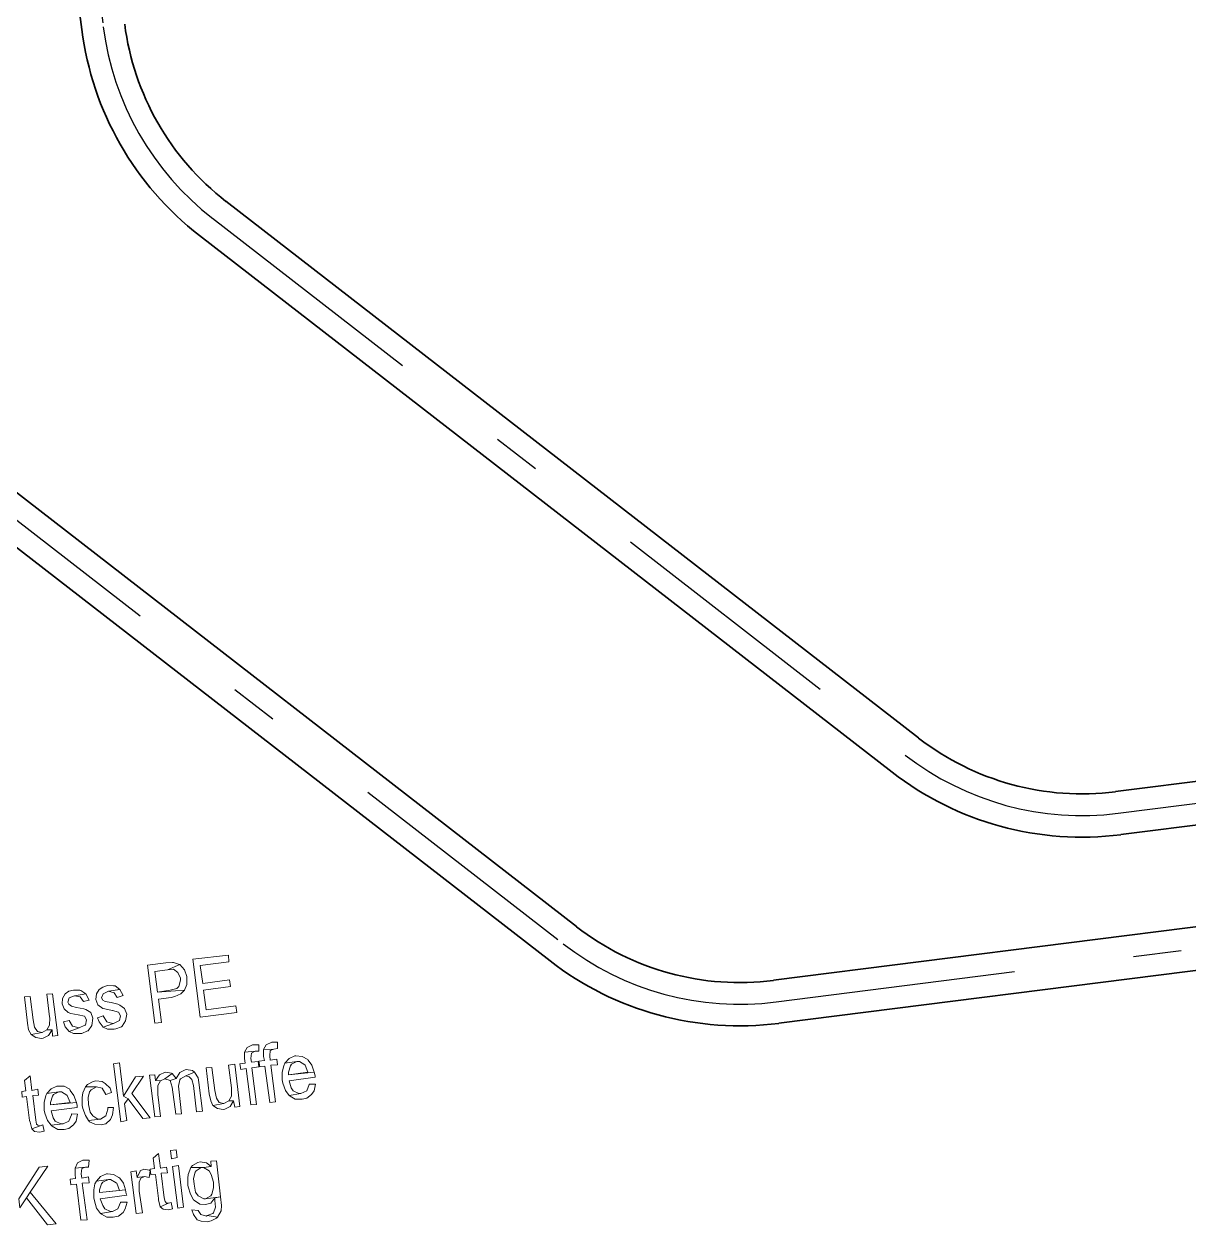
# Model space of a CAD drawing. Header units: metres. Extents: x 2713732.4 to 2713757.2, y 1226081.6 to 1226111.3.
# Drawn here: x 2713745.463 to 2713747.888, y 1226084.429 to 1226086.929 of the extents above; entities that cross this region are included whole.
import ezdxf

# ---------------------------------------------------------------- set-up
doc = ezdxf.new("R2010")
doc.units = ezdxf.units.M
doc.linetypes.add('DASHDOT', pattern=[1, 0.5, -0.25, 0, -0.25])
doc.layers.add('einlagen_boden_erstes_og', color=7, linetype='Continuous', true_color=0x000000)

msp = doc.modelspace()

# ---------------------------------------------------------------- linework, layer by layer
at = {"layer": 'einlagen_boden_erstes_og', "color": 1, "linetype": 'Continuous', "lineweight": 35, "true_color": 0xff0000, "extrusion": (0.000477202, 0.001815, 0.999998)}
for p, q in [((2713745.4754, 1226087.7692, -0.1548), (2713745.5834, 1226086.9178, -0.1533)), ((2713745.8834, 1226086.5603, -0.1528), (2713747.3251, 1226085.4433, -0.1515)), ((2713745.8283, 1226086.4891, -0.1527), (2713747.27, 1226085.3721, -0.1513)), ((2713745.337, 1226086.0393, -0.1516), (2713746.6132, 1226085.0505, -0.1504)), ((2713747.7349, 1226085.3314, -0.1515), (2713752.9268, 1226085.9903, -0.1552)), ((2713745.2819, 1226085.9682, -0.1515), (2713746.5581, 1226084.9794, -0.1503)), ((2713747.7462, 1226085.2421, -0.1513), (2713752.9381, 1226085.901, -0.155)), ((2713747.023, 1226084.9387, -0.1504), (2713752.9646, 1226085.6927, -0.1546)), ((2713747.0343, 1226084.8494, -0.1503), (2713752.9759, 1226085.6034, -0.1545))]:
    msp.add_line(p, q, dxfattribs=at)
at = {"layer": 'einlagen_boden_erstes_og', "color": 7, "linetype": 'DASHDOT', "lineweight": 25, "extrusion": (0.000477202, 0.001815, 0.999998)}
for p, q in [((2713745.52, 1226087.7749, -0.1549), (2713745.6281, 1226086.9235, -0.1534)), ((2713745.8558, 1226086.5247, -0.1528), (2713747.2976, 1226085.4077, -0.1514)), ((2713745.3094, 1226086.0037, -0.1516), (2713746.5856, 1226085.0149, -0.1504)), ((2713747.7406, 1226085.2868, -0.1514), (2713752.9324, 1226085.9457, -0.1551)), ((2713747.0287, 1226084.894, -0.1504), (2713752.9702, 1226085.648, -0.1546))]:
    msp.add_line(p, q, dxfattribs=at)
at = {"layer": 'einlagen_boden_erstes_og', "color": 7, "lineweight": 0}
for points in [[(2713745.8888, 1226084.9911), (2713745.8149, 1226084.9824), (2713745.8301, 1226084.8618), (2713745.9061, 1226084.8716), (2713745.904, 1226084.8857), (2713745.8421, 1226084.877), (2713745.8366, 1226084.9183), (2713745.8931, 1226084.9259), (2713745.8909, 1226084.94), (2713745.8355, 1226084.9324), (2713745.8301, 1226084.9693), (2713745.8898, 1226084.9769)], [(2713745.7584, 1226084.9748), (2713745.7204, 1226084.9704), (2713745.7356, 1226084.8498), (2713745.7497, 1226084.8509), (2713745.7432, 1226084.8998), (2713745.7693, 1226084.9031), (2713745.7769, 1226084.9052), (2713745.7899, 1226084.9107), (2713745.7975, 1226084.9183), (2713745.741, 1226084.9139), (2713745.7356, 1226084.9574), (2713745.7617, 1226084.9606), (2713745.7877, 1226084.9715), (2713745.7867, 1226084.9715), (2713745.7747, 1226084.9759), (2713745.7725, 1226084.9759)], [(2713745.7877, 1226084.9715), (2713745.7617, 1226084.9606), (2713745.7747, 1226084.9617), (2713745.7834, 1226084.9552), (2713745.7888, 1226084.9433), (2713745.7888, 1226084.9389), (2713745.7856, 1226084.9259), (2713745.7812, 1226084.9215), (2713745.7671, 1226084.9183), (2713745.741, 1226084.9139), (2713745.7975, 1226084.9183), (2713745.8019, 1226084.9302), (2713745.8019, 1226084.9454), (2713745.8019, 1226084.9465), (2713745.7975, 1226084.9606), (2713745.7975, 1226084.9606)], [(2713745.5227, 1226084.9107), (2713745.5108, 1226084.9096), (2713745.5162, 1226084.8629), (2713745.5173, 1226084.8607), (2713745.5162, 1226084.8455), (2713745.5108, 1226084.8357), (2713745.5216, 1226084.8357), (2713745.5227, 1226084.8227), (2713745.5336, 1226084.8238)], [(2713745.5662, 1226084.9183), (2713745.5564, 1226084.9161), (2713745.5488, 1226084.9107), (2713745.5433, 1226084.9009), (2713745.5423, 1226084.89), (2713745.5466, 1226084.8792), (2713745.5553, 1226084.8716), (2713745.5607, 1226084.8694), (2713745.5759, 1226084.8672), (2713745.5759, 1226084.8672), (2713745.589, 1226084.864), (2713745.5933, 1226084.8564), (2713745.5911, 1226084.8455), (2713745.59, 1226084.8455), (2713745.5781, 1226084.8401), (2713745.5575, 1226084.8325), (2713745.5662, 1226084.8281), (2713745.5803, 1226084.8281), (2713745.5835, 1226084.8281), (2713745.5955, 1226084.8336), (2713745.5966, 1226084.8336), (2713745.6042, 1226084.8444), (2713745.6063, 1226084.8596), (2713745.602, 1226084.8716), (2713745.5922, 1226084.8781), (2713745.5879, 1226084.8792), (2713745.5727, 1226084.8824), (2713745.5618, 1226084.8846), (2713745.5564, 1226084.889), (2713745.5542, 1226084.8933), (2713745.5575, 1226084.902), (2713745.5575, 1226084.902), (2713745.5683, 1226084.9063), (2713745.5922, 1226084.9107), (2713745.5814, 1226084.9172), (2713745.5792, 1226084.9183)], [(2713745.5922, 1226084.9107), (2713745.5683, 1226084.9063), (2713745.5803, 1226084.9042), (2713745.5868, 1226084.8944), (2713745.5987, 1226084.8976)], [(2713745.6368, 1226084.9281), (2713745.627, 1226084.9248), (2713745.6194, 1226084.9194), (2713745.6139, 1226084.9107), (2713745.6129, 1226084.8987), (2713745.6172, 1226084.8879), (2713745.627, 1226084.8803), (2713745.6313, 1226084.8792), (2713745.6465, 1226084.8759), (2713745.6476, 1226084.8759), (2713745.6596, 1226084.8727), (2713745.6639, 1226084.8651), (2713745.6617, 1226084.8553), (2713745.6607, 1226084.8542), (2713745.6498, 1226084.8488), (2713745.6281, 1226084.8412), (2713745.6368, 1226084.8368), (2713745.6509, 1226084.8368), (2713745.6541, 1226084.8379), (2713745.6661, 1226084.8422), (2713745.6672, 1226084.8433), (2713745.6748, 1226084.8542), (2713745.6769, 1226084.8683), (2713745.6726, 1226084.8803), (2713745.6628, 1226084.8868), (2713745.6585, 1226084.889), (2713745.6444, 1226084.8922), (2713745.6324, 1226084.8944), (2713745.627, 1226084.8976), (2713745.6248, 1226084.902), (2713745.6281, 1226084.9107), (2713745.6281, 1226084.9107), (2713745.6389, 1226084.9161), (2713745.6628, 1226084.9194), (2713745.653, 1226084.927), (2713745.6498, 1226084.927)], [(2713745.6628, 1226084.9194), (2713745.6389, 1226084.9161), (2713745.6509, 1226084.9128), (2713745.6574, 1226084.9031), (2713745.6693, 1226084.9074)], [(2713745.476, 1226084.9052), (2713745.464, 1226084.9042), (2713745.4706, 1226084.8498), (2713745.4727, 1226084.8357), (2713745.4782, 1226084.826), (2713745.501, 1226084.8303), (2713745.4912, 1226084.8325), (2713745.4847, 1226084.8412), (2713745.4847, 1226084.8412), (2713745.4825, 1226084.8564)], [(2713745.6281, 1226084.8651), (2713745.6161, 1226084.8607), (2713745.6194, 1226084.852), (2713745.6281, 1226084.8412), (2713745.6498, 1226084.8488), (2713745.6476, 1226084.8488), (2713745.6357, 1226084.852), (2713745.6357, 1226084.852)], [(2713745.5108, 1226084.8357), (2713745.501, 1226084.8303), (2713745.4782, 1226084.826), (2713745.4879, 1226084.8194), (2713745.4999, 1226084.8173), (2713745.5031, 1226084.8183), (2713745.514, 1226084.8238), (2713745.5216, 1226084.8357)], [(2713745.5575, 1226084.8553), (2713745.5455, 1226084.852), (2713745.5488, 1226084.8422), (2713745.5575, 1226084.8325), (2713745.5781, 1226084.8401), (2713745.577, 1226084.8401), (2713745.5651, 1226084.8433), (2713745.564, 1226084.8433)], [(2713745.9789, 1226084.8097), (2713745.9789, 1226084.8097), (2713745.967, 1226084.8042), (2713745.9615, 1226084.7944), (2713745.9833, 1226084.7955), (2713745.9909, 1226084.7966), (2713745.9909, 1226084.8097)], [(2713745.9224, 1226084.789), (2713745.9224, 1226084.776), (2713745.9235, 1226084.7662), (2713745.9127, 1226084.7651), (2713745.9148, 1226084.7532), (2713745.9257, 1226084.7553), (2713745.9355, 1226084.6793), (2713745.9474, 1226084.6804), (2713745.9376, 1226084.7564), (2713745.9518, 1226084.7586), (2713745.9507, 1226084.7695), (2713745.9366, 1226084.7684), (2713745.9355, 1226084.776), (2713745.9366, 1226084.7868), (2713745.9442, 1226084.7912)], [(2713745.9398, 1226084.8042), (2713745.9387, 1226084.8042), (2713745.9279, 1226084.7988), (2713745.9224, 1226084.789), (2713745.9442, 1226084.7912), (2713745.9518, 1226084.7912), (2713745.9518, 1226084.8042)], [(2713745.9615, 1226084.7944), (2713745.9615, 1226084.7803), (2713745.9637, 1226084.7716), (2713745.9518, 1226084.7706), (2713745.9539, 1226084.7586), (2713745.9648, 1226084.7597), (2713745.9746, 1226084.6847), (2713745.9865, 1226084.6858), (2713745.9767, 1226084.7619), (2713745.9909, 1226084.7629), (2713745.9898, 1226084.7749), (2713745.9757, 1226084.7727), (2713745.9746, 1226084.7814), (2713745.9757, 1226084.7923), (2713745.9833, 1226084.7955)], [(2713745.6617, 1226084.7673), (2713745.6498, 1226084.7651), (2713745.665, 1226084.6445), (2713745.6769, 1226084.6467), (2713745.6726, 1226084.6815), (2713745.6802, 1226084.6923), (2713745.6704, 1226084.6978)], [(2713745.9018, 1226084.764), (2713745.8888, 1226084.7619), (2713745.8953, 1226084.7152), (2713745.8953, 1226084.713), (2713745.8953, 1226084.6978), (2713745.8898, 1226084.688), (2713745.8996, 1226084.688), (2713745.9018, 1226084.675), (2713745.9127, 1226084.6761)], [(2713746.0061, 1226084.7662), (2713746.0039, 1226084.7608), (2713746.0006, 1226084.7477), (2713746.0006, 1226084.7314), (2713746.0017, 1226084.7249), (2713746.0072, 1226084.7097), (2713746.0148, 1226084.6989), (2713746.0397, 1226084.7032), (2713746.0354, 1226084.7032), (2713746.0235, 1226084.7086), (2713746.0191, 1226084.7152), (2713746.0148, 1226084.7293), (2713746.0691, 1226084.7369), (2713746.0691, 1226084.7401), (2713746.0669, 1226084.7477), (2713746.0137, 1226084.7423), (2713746.0137, 1226084.7477), (2713746.018, 1226084.7608), (2713746.0202, 1226084.764), (2713746.0311, 1226084.7695)], [(2713746.0289, 1226084.7814), (2713746.0267, 1226084.7814), (2713746.0148, 1226084.776), (2713746.0061, 1226084.7662), (2713746.0311, 1226084.7695), (2713746.0365, 1226084.7695), (2713746.0474, 1226084.7629), (2713746.0484, 1226084.7619), (2713746.0539, 1226084.7477), (2713746.0137, 1226084.7423), (2713746.0669, 1226084.7477), (2713746.0626, 1226084.7619), (2713746.055, 1226084.7727), (2713746.0539, 1226084.7738), (2713746.0419, 1226084.7803)], [(2713745.476, 1226084.7401), (2713745.464, 1226084.7304), (2713745.4673, 1226084.7086), (2713745.4586, 1226084.7076), (2713745.4597, 1226084.6956), (2713745.4684, 1226084.6967), (2713745.4749, 1226084.6467), (2713745.476, 1226084.6435), (2713745.4793, 1226084.6293), (2713745.4966, 1226084.6359), (2713745.4923, 1226084.6369), (2713745.489, 1226084.6391), (2713745.4879, 1226084.6478), (2713745.4814, 1226084.6989), (2713745.4934, 1226084.6999), (2713745.4923, 1226084.7119), (2713745.4793, 1226084.7097)], [(2713745.7117, 1226084.7391), (2713745.6954, 1226084.738), (2713745.6704, 1226084.6978), (2713745.6802, 1226084.6923), (2713745.7106, 1226084.6511), (2713745.7258, 1226084.6522), (2713745.6878, 1226084.7032)], [(2713745.7356, 1226084.7423), (2713745.7247, 1226084.7412), (2713745.7356, 1226084.6543), (2713745.7476, 1226084.6554), (2713745.7421, 1226084.701), (2713745.7421, 1226084.7043), (2713745.7421, 1226084.7195), (2713745.7476, 1226084.7293), (2713745.7367, 1226084.7304)], [(2713745.7573, 1226084.7477), (2713745.7573, 1226084.7477), (2713745.7454, 1226084.7423), (2713745.7367, 1226084.7304), (2713745.7476, 1226084.7293), (2713745.7562, 1226084.7336), (2713745.7714, 1226084.7445), (2713745.7704, 1226084.7456)], [(2713745.7714, 1226084.7445), (2713745.7562, 1226084.7336), (2713745.7671, 1226084.7304), (2713745.7801, 1226084.7347)], [(2713745.8008, 1226084.7532), (2713745.7986, 1226084.7521), (2713745.7877, 1226084.7467), (2713745.7801, 1226084.7347), (2713745.7671, 1226084.7304), (2713745.7671, 1226084.7304), (2713745.7714, 1226084.7162), (2713745.7791, 1226084.6598), (2713745.791, 1226084.6608), (2713745.7856, 1226084.7119), (2713745.7845, 1226084.7184), (2713745.7877, 1226084.7314), (2713745.7888, 1226084.7336), (2713745.7997, 1226084.7401), (2713745.8182, 1226084.7477), (2713745.8138, 1226084.751)], [(2713745.8182, 1226084.7477), (2713745.7997, 1226084.7401), (2713745.8073, 1226084.738), (2713745.8127, 1226084.7325), (2713745.816, 1226084.7195), (2713745.8225, 1226084.6652), (2713745.8345, 1226084.6663), (2713745.8268, 1226084.726), (2713745.8258, 1226084.7358)], [(2713745.854, 1226084.7575), (2713745.8421, 1226084.7564), (2713745.8486, 1226084.7021), (2713745.8518, 1226084.688), (2713745.8562, 1226084.6782), (2713745.879, 1226084.6826), (2713745.8692, 1226084.6847), (2713745.8638, 1226084.6934), (2713745.8638, 1226084.6934), (2713745.8605, 1226084.7097)], [(2713745.5347, 1226084.7184), (2713745.5314, 1226084.7184), (2713745.5194, 1226084.713), (2713745.5108, 1226084.7032), (2713745.5357, 1226084.7065), (2713745.5412, 1226084.7065), (2713745.552, 1226084.6999), (2713745.5531, 1226084.6989), (2713745.5596, 1226084.6847), (2713745.5184, 1226084.6793), (2713745.5727, 1226084.6847), (2713745.5672, 1226084.6989), (2713745.5596, 1226084.7097), (2713745.5585, 1226084.7119), (2713745.5466, 1226084.7184)], [(2713745.5911, 1226084.7173), (2713745.5857, 1226084.7043), (2713745.5846, 1226084.6945), (2713745.5846, 1226084.6782), (2713745.5857, 1226084.6717), (2713745.5911, 1226084.6576), (2713745.5977, 1226084.6467), (2713745.6226, 1226084.65), (2713745.6172, 1226084.65), (2713745.6063, 1226084.6565), (2713745.6009, 1226084.6641), (2713745.5977, 1226084.6804), (2713745.5966, 1226084.6945), (2713745.5998, 1226084.7065), (2713745.6031, 1226084.7108), (2713745.6139, 1226084.7173)], [(2713745.6129, 1226084.7293), (2713745.6074, 1226084.7282), (2713745.5955, 1226084.7217), (2713745.5911, 1226084.7173), (2713745.6139, 1226084.7173), (2713745.6259, 1226084.7141), (2713745.6259, 1226084.7141), (2713745.6335, 1226084.701), (2713745.6454, 1226084.7054), (2713745.6422, 1226084.7141), (2713745.6324, 1226084.7238), (2713745.6259, 1226084.7282)], [(2713746.0571, 1226084.7228), (2713746.0571, 1226084.7217), (2713746.0517, 1226084.7086), (2713746.0397, 1226084.7032), (2713746.0148, 1226084.6989), (2713746.0169, 1226084.6978), (2713746.0278, 1226084.6913), (2713746.0419, 1226084.6913), (2713746.0517, 1226084.6934), (2713746.0615, 1226084.701), (2713746.0669, 1226084.7086), (2713746.0702, 1226084.7228)], [(2713745.5108, 1226084.7032), (2713745.5086, 1226084.6989), (2713745.5053, 1226084.6847), (2713745.5053, 1226084.6684), (2713745.5064, 1226084.6619), (2713745.5118, 1226084.6467), (2713745.5194, 1226084.6369), (2713745.5444, 1226084.6402), (2713745.5401, 1226084.6402), (2713745.5281, 1226084.6456), (2713745.5238, 1226084.6522), (2713745.5194, 1226084.6674), (2713745.5738, 1226084.6739), (2713745.5738, 1226084.6782), (2713745.5727, 1226084.6847), (2713745.5184, 1226084.6793), (2713745.5184, 1226084.6847), (2713745.5227, 1226084.6978), (2713745.5249, 1226084.701), (2713745.5357, 1226084.7065)], [(2713745.8898, 1226084.688), (2713745.879, 1226084.6826), (2713745.8562, 1226084.6782), (2713745.866, 1226084.6717), (2713745.8779, 1226084.6695), (2713745.8812, 1226084.6706), (2713745.892, 1226084.6761), (2713745.8996, 1226084.688)], [(2713745.5618, 1226084.6608), (2713745.5618, 1226084.6587), (2713745.5564, 1226084.6456), (2713745.5444, 1226084.6402), (2713745.5194, 1226084.6369), (2713745.5216, 1226084.6348), (2713745.5336, 1226084.6283), (2713745.5466, 1226084.6283), (2713745.5564, 1226084.6304), (2713745.5662, 1226084.638), (2713745.5716, 1226084.6456), (2713745.5748, 1226084.6598)], [(2713745.6378, 1226084.6739), (2713745.6378, 1226084.6706), (2713745.6335, 1226084.6565), (2713745.6335, 1226084.6565), (2713745.6226, 1226084.65), (2713745.5977, 1226084.6467), (2713745.5998, 1226084.6445), (2713745.6107, 1226084.6391), (2713745.6237, 1226084.638), (2713745.6335, 1226084.6402), (2713745.6433, 1226084.6489), (2713745.6476, 1226084.6587), (2713745.6498, 1226084.6739)], [(2713745.5021, 1226084.638), (2713745.4966, 1226084.6359), (2713745.4793, 1226084.6293), (2713745.4847, 1226084.6239), (2713745.4955, 1226084.6228), (2713745.5053, 1226084.625)], [(2713745.7801, 1226084.5859), (2713745.7682, 1226084.5848), (2713745.7704, 1226084.5674), (2713745.7823, 1226084.5696)], [(2713745.5868, 1226084.5642), (2713745.5857, 1226084.5642), (2713745.5748, 1226084.5587), (2713745.5694, 1226084.5479), (2713745.5911, 1226084.55), (2713745.5977, 1226084.55), (2713745.5987, 1226084.5642)], [(2713745.7432, 1226084.5783), (2713745.7323, 1226084.5685), (2713745.7345, 1226084.5468), (2713745.7258, 1226084.5457), (2713745.7269, 1226084.5338), (2713745.7367, 1226084.5348), (2713745.7432, 1226084.4849), (2713745.7432, 1226084.4816), (2713745.7465, 1226084.4675), (2713745.7638, 1226084.4751), (2713745.7595, 1226084.4751), (2713745.7573, 1226084.4784), (2713745.7552, 1226084.486), (2713745.7486, 1226084.537), (2713745.7617, 1226084.5381), (2713745.7595, 1226084.55), (2713745.7476, 1226084.5479)], [(2713745.8301, 1226084.5609), (2713745.8247, 1226084.5598), (2713745.8138, 1226084.5533), (2713745.8106, 1226084.549), (2713745.8323, 1226084.549), (2713745.8366, 1226084.549), (2713745.8529, 1226084.5511), (2713745.8431, 1226084.5587)], [(2713745.8638, 1226084.5631), (2713745.8518, 1226084.562), (2713745.8529, 1226084.5511), (2713745.8366, 1226084.549), (2713745.8486, 1226084.5424), (2713745.8529, 1226084.5348), (2713745.8573, 1226084.5185), (2713745.8573, 1226084.5066), (2713745.854, 1226084.4936), (2713745.8518, 1226084.4903), (2713745.841, 1226084.4838), (2713745.8725, 1226084.4881)], [(2713745.5129, 1226084.5522), (2713745.4945, 1226084.55), (2713745.4521, 1226084.4838), (2713745.4543, 1226084.4653), (2713745.4684, 1226084.486), (2713745.476, 1226084.4979)], [(2713745.5694, 1226084.5479), (2713745.5694, 1226084.5348), (2713745.5705, 1226084.5261), (2713745.5596, 1226084.5251), (2713745.5607, 1226084.5131), (2713745.5727, 1226084.5142), (2713745.5814, 1226084.4393), (2713745.5944, 1226084.4403), (2713745.5846, 1226084.5164), (2713745.5987, 1226084.5175), (2713745.5977, 1226084.5294), (2713745.5835, 1226084.5272), (2713745.5824, 1226084.5359), (2713745.5835, 1226084.5468), (2713745.5911, 1226084.55)], [(2713745.6368, 1226084.5359), (2713745.6346, 1226084.5359), (2713745.6226, 1226084.5305), (2713745.6139, 1226084.5207), (2713745.6389, 1226084.524), (2713745.6433, 1226084.524), (2713745.6552, 1226084.5175), (2713745.6563, 1226084.5164), (2713745.6617, 1226084.5012), (2713745.6205, 1226084.4968), (2713745.6748, 1226084.5023), (2713745.6704, 1226084.5164), (2713745.6628, 1226084.5272), (2713745.6607, 1226084.5283), (2713745.6498, 1226084.5348)], [(2713745.6965, 1226084.5424), (2713745.6856, 1226084.5403), (2713745.6965, 1226084.4534), (2713745.7095, 1226084.4545), (2713745.703, 1226084.5001), (2713745.703, 1226084.5033), (2713745.703, 1226084.5185), (2713745.7063, 1226084.5272), (2713745.7139, 1226084.5305), (2713745.6987, 1226084.5283)], [(2713745.7128, 1226084.5457), (2713745.7052, 1226084.5424), (2713745.7052, 1226084.5414), (2713745.6987, 1226084.5283), (2713745.7139, 1226084.5305), (2713745.7237, 1226084.5283), (2713745.7258, 1226084.5424), (2713745.7247, 1226084.5435)], [(2713745.7845, 1226084.5533), (2713745.7725, 1226084.5511), (2713745.7834, 1226084.4642), (2713745.7953, 1226084.4664)], [(2713745.8106, 1226084.549), (2713745.8051, 1226084.5348), (2713745.804, 1226084.5272), (2713745.804, 1226084.512), (2713745.8051, 1226084.5088), (2713745.8095, 1226084.4936), (2713745.816, 1226084.4816), (2713745.8182, 1226084.4805), (2713745.829, 1226084.4729), (2713745.841, 1226084.4718), (2713745.8518, 1226084.4751), (2713745.8605, 1226084.486), (2713745.8725, 1226084.4881), (2713745.841, 1226084.4838), (2713745.8377, 1226084.4838), (2713745.8258, 1226084.4903), (2713745.8203, 1226084.4979), (2713745.8171, 1226084.5142), (2713745.816, 1226084.5261), (2713745.8192, 1226084.5392), (2713745.8214, 1226084.5424), (2713745.8323, 1226084.549)], [(2713745.6139, 1226084.5207), (2713745.6107, 1226084.5153), (2713745.6085, 1226084.5023), (2713745.6085, 1226084.486), (2713745.6096, 1226084.4794), (2713745.6139, 1226084.4642), (2713745.6226, 1226084.4534), (2713745.6476, 1226084.4577), (2713745.6433, 1226084.4577), (2713745.6313, 1226084.4631), (2713745.627, 1226084.4697), (2713745.6215, 1226084.4838), (2713745.6769, 1226084.4914), (2713745.6759, 1226084.4946), (2713745.6748, 1226084.5023), (2713745.6205, 1226084.4968), (2713745.6205, 1226084.5023), (2713745.6248, 1226084.5153), (2713745.627, 1226084.5185), (2713745.6389, 1226084.524)], [(2713745.476, 1226084.4979), (2713745.4684, 1226084.486), (2713745.5118, 1226084.4295), (2713745.5303, 1226084.4316)], [(2713745.8725, 1226084.4881), (2713745.8605, 1226084.486), (2713745.8605, 1226084.4805), (2713745.8616, 1226084.4664), (2713745.8573, 1226084.4545), (2713745.8562, 1226084.4534), (2713745.8442, 1226084.449), (2713745.866, 1226084.4458), (2713745.8736, 1226084.4588), (2713745.8746, 1226084.4697)], [(2713745.665, 1226084.4773), (2713745.6639, 1226084.4762), (2713745.6585, 1226084.4631), (2713745.6476, 1226084.4577), (2713745.6226, 1226084.4534), (2713745.6248, 1226084.4523), (2713745.6357, 1226084.4458), (2713745.6487, 1226084.4458), (2713745.6596, 1226084.4479), (2713745.6693, 1226084.4555), (2713745.6737, 1226084.4631), (2713745.678, 1226084.4773)], [(2713745.7693, 1226084.4762), (2713745.7638, 1226084.4751), (2713745.7465, 1226084.4675), (2713745.753, 1226084.4621), (2713745.7638, 1226084.461), (2713745.7725, 1226084.4631)], [(2713745.8127, 1226084.461), (2713745.816, 1226084.4512), (2713745.8236, 1226084.4403), (2713745.8323, 1226084.4371), (2713745.8453, 1226084.436), (2713745.8529, 1226084.4382), (2713745.8638, 1226084.4436), (2713745.866, 1226084.4458), (2713745.8442, 1226084.449), (2713745.8431, 1226084.4479), (2713745.8312, 1226084.4512), (2713745.8258, 1226084.4599)]]:
    msp.add_lwpolyline(points, close=True, dxfattribs=at)
at = {"layer": 'einlagen_boden_erstes_og', "color": 1, "linetype": 'Continuous', "lineweight": 35, "true_color": 0xff0000, "extrusion": (0.000477202, 0.001815, 0.999998)}
for centre, radius, start, end in [((2713745.9144, 1226082.6285, 3520.5086), 0.645, 187.2326, 232.2326), ((2713745.9144, 1226082.6285, 3520.5086), 0.555, 187.2326, 232.2326), ((2713747.3561, 1226081.5115, 3520.5086), 0.555, 232.2326, 277.2325), ((2713747.3561, 1226081.5115, 3520.5086), 0.645, 232.2326, 277.2325), ((2713746.6442, 1226081.1187, 3520.5086), 0.555, 232.2326, 277.2325), ((2713746.6442, 1226081.1187, 3520.5086), 0.645, 232.2326, 277.2325)]:
    msp.add_arc(centre, radius, start, end, dxfattribs=at)
at = {"layer": 'einlagen_boden_erstes_og', "color": 7, "linetype": 'DASHDOT', "lineweight": 25, "extrusion": (0.000477202, 0.001815, 0.999998)}
for centre, start, end in [((2713745.9144, 1226082.6285, 3520.5086), 187.2326, 232.2326), ((2713747.3561, 1226081.5115, 3520.5086), 232.2326, 277.2325), ((2713746.6442, 1226081.1187, 3520.5086), 232.2326, 277.2325)]:
    msp.add_arc(centre, 0.6, start, end, dxfattribs=at)

doc.saveas('drawing.dxf')
